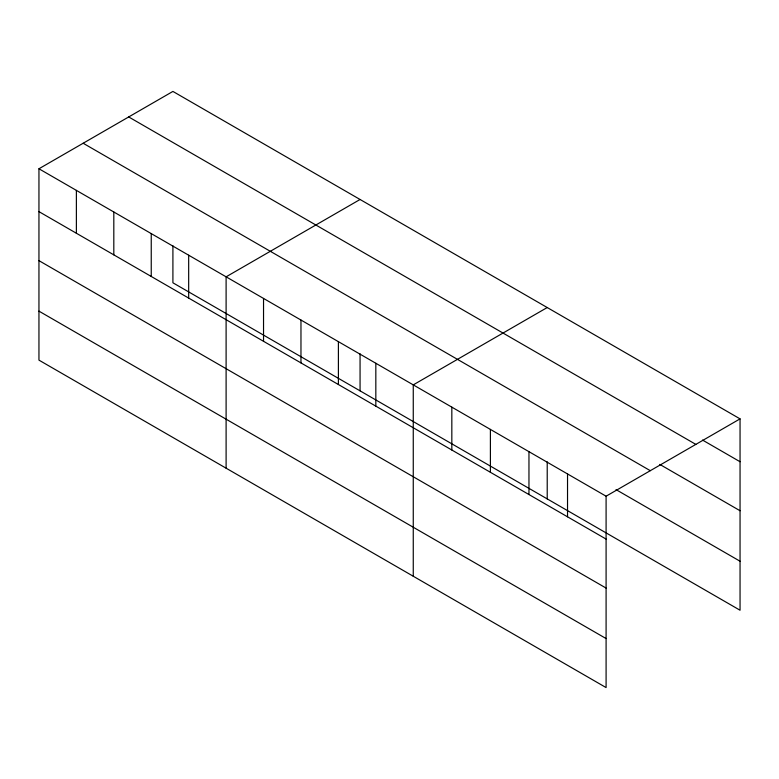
<?xml version="1.0" encoding="UTF-8"?>
<svg xmlns="http://www.w3.org/2000/svg" width="779" height="779" viewBox="0 0 779 779"><rect width="100%" height="100%" fill="white"/><g stroke="black" fill="none" stroke-linecap="round" stroke-linejoin="round"><path stroke-width="1.17" d="M38.95 168.77L606.091 496.204L606.091 687.575L38.95 360.132L38.95 168.77L172.909 91.425L740.05 418.868L740.05 610.23L172.909 282.796L172.909 245.745M360.064 199.482L226.105 276.827L226.105 468.189M547.218 307.539L413.26 384.875L413.26 576.246M606.091 496.204L740.05 418.868M702.531 440.067L740.05 461.733M128.701 116.947L695.842 444.39M659.794 464.401L740.05 510.742M83.158 143.248L650.299 470.682M616.014 489.611L740.05 561.231M38.95 211.635L606.091 539.078M38.95 260.644L606.091 588.077M38.95 311.133L606.091 638.566M567.531 473.944L567.531 516.808M547.218 461.85L547.218 498.901M528.96 451.674L528.96 494.538M490.4 429.404L490.4 472.278M451.83 407.144L451.83 450.009M375.829 363.267L375.829 406.132M360.064 353.793L360.064 390.844M338.398 341.66L338.398 384.524M300.967 320.042L300.967 362.917M263.536 298.435L263.536 341.299M188.674 255.21L188.674 298.084M151.243 233.603L151.243 276.467M113.812 211.995L113.812 254.86M76.381 190.378L76.381 233.252"/></g></svg>
